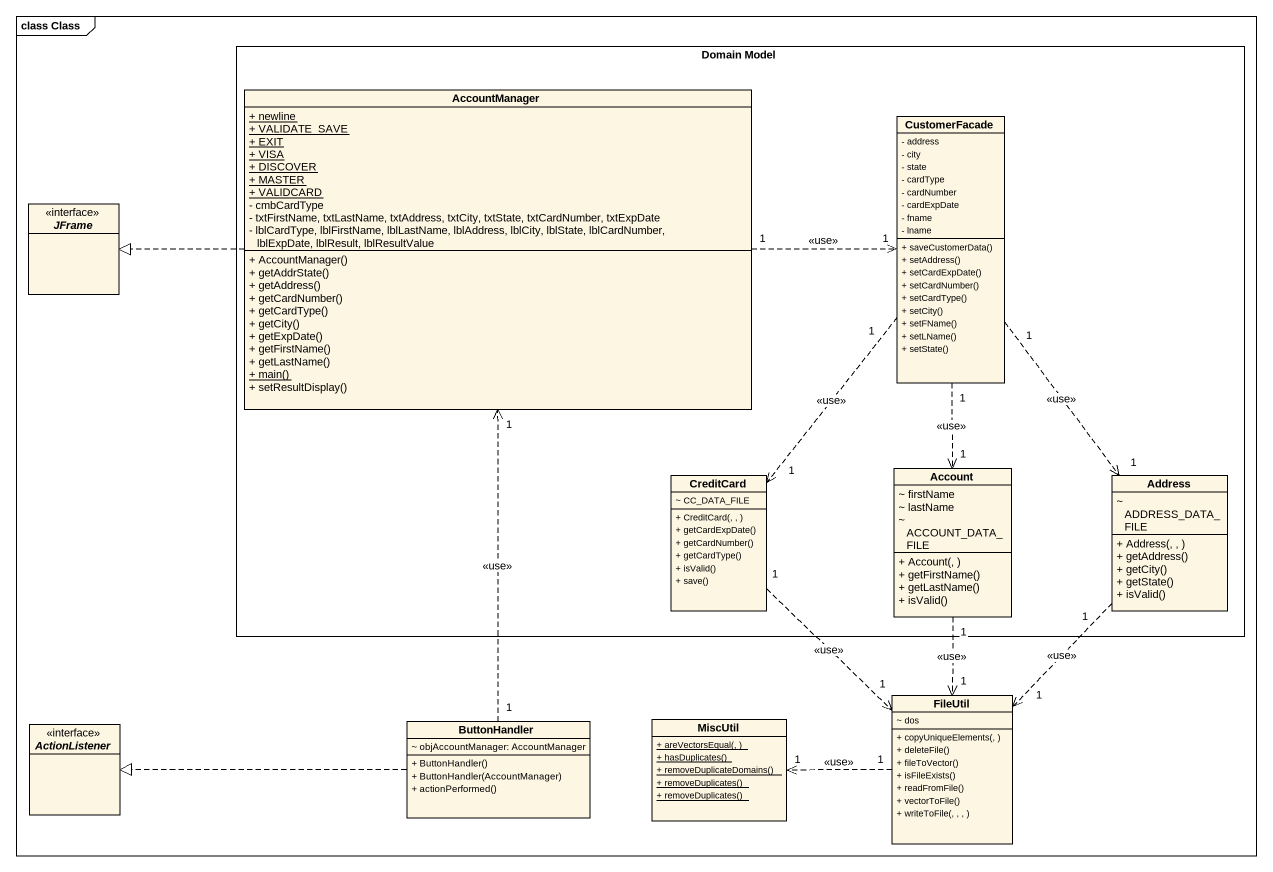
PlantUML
@startuml
mainframe class Class
hide circle
hide empty members
skinparam classAttributeIconSize 0
rectangle "Domain Model" as Domain_Model {
  class AccountManager {
    {static} + newline
    {static} + VALIDATE_SAVE
    {static} + EXIT
    {static} + VISA
    {static} + DISCOVER
    {static} + MASTER
    {static} + VALIDCARD
    - cmbCardType
    - txtFirstName, txtLastName, txtAddress, txtCity, txtState, txtCardNumber, txtExpDate
    - lblCardType, lblFirstName, lblLastName, lblAddress, lblCity, lblState, lblCardNumber, lblExpDate, lblResult, lblResultValue
    + AccountManager()
    + getAddrState()
    + getAddress()
    + getCardNumber()
    + getCardType()
    + getCity()
    + getExpDate()
    + getFirstName()
    + getLastName()
    {static} + main()
    + setResultDisplay()
  }
  class CustomerFacade {
    - address
    - city
    - state
    - cardType
    - cardNumber
    - cardExpDate
    - fname
    - lname
    + saveCustomerData()
    + setAddress()
    + setCardExpDate()
    + setCardNumber()
    + setCardType()
    + setCity()
    + setFName()
    + setLName()
    + setState()
  }
  class CreditCard {
    ~ CC_DATA_FILE
    + CreditCard(, , )
    + getCardExpDate()
    + getCardNumber()
    + getCardType()
    + isValid()
    + save()
  }
  class Account {
    ~ firstName
    ~ lastName
    ~ ACCOUNT_DATA_FILE
    + Account(, )
    + getFirstName()
    + getLastName()
    + isValid()
  }
  class Address {
    ~ ADDRESS_DATA_FILE
    + Address(, , )
    + getAddress()
    + getCity()
    + getState()
    + isValid()
  }
}
interface JFrame
interface ActionListener
class ButtonHandler {
  ~ objAccountManager: AccountManager
  + ButtonHandler()
  + ButtonHandler(AccountManager)
  + actionPerformed()
}
class MiscUtil {
  {static} + areVectorsEqual(, )
  {static} + hasDuplicates()
  {static} + removeDuplicateDomains()
  {static} + removeDuplicates()
  {static} + removeDuplicates()
}
class FileUtil {
  ~ dos
  + copyUniqueElements(, )
  + deleteFile()
  + fileToVector()
  + isFileExists()
  + readFromFile()
  + vectorToFile()
  + writeToFile(, , , )
}
AccountManager "1" .right.> "1" CustomerFacade : <<use>>
AccountManager .left.|> JFrame
CustomerFacade "1" ..> "1" CreditCard : <<use>>
CustomerFacade "1" ..> "1" Account : <<use>>
CustomerFacade "1" ..> "1" Address : <<use>>
CreditCard "1" ..> "1" FileUtil : <<use>>
Account "1" ..> "1" FileUtil : <<use>>
Address "1" ..> "1" FileUtil : <<use>>
ButtonHandler "1" .up.> "1" AccountManager : <<use>>
ButtonHandler .left.|> ActionListener
FileUtil "1" .left.> "1" MiscUtil : <<use>>
@enduml
